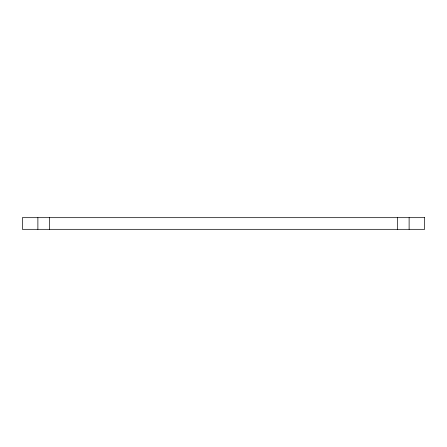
<?xml version="1.0" encoding="UTF-8"?>
<svg xmlns="http://www.w3.org/2000/svg" width="447" height="447" viewBox="0 0 447 447"><rect width="100%" height="100%" fill="white"/><g stroke="black" fill="none" stroke-linecap="round" stroke-linejoin="round"><path stroke-width="0.67" d="M409.117 217.678L409.117 229.322M397.467 217.678L397.467 229.322M49.533 217.678L49.533 229.322M37.883 217.678L37.883 229.322M424.65 217.678L22.35 217.678L22.35 229.322L424.65 229.322L424.65 217.678"/></g></svg>
